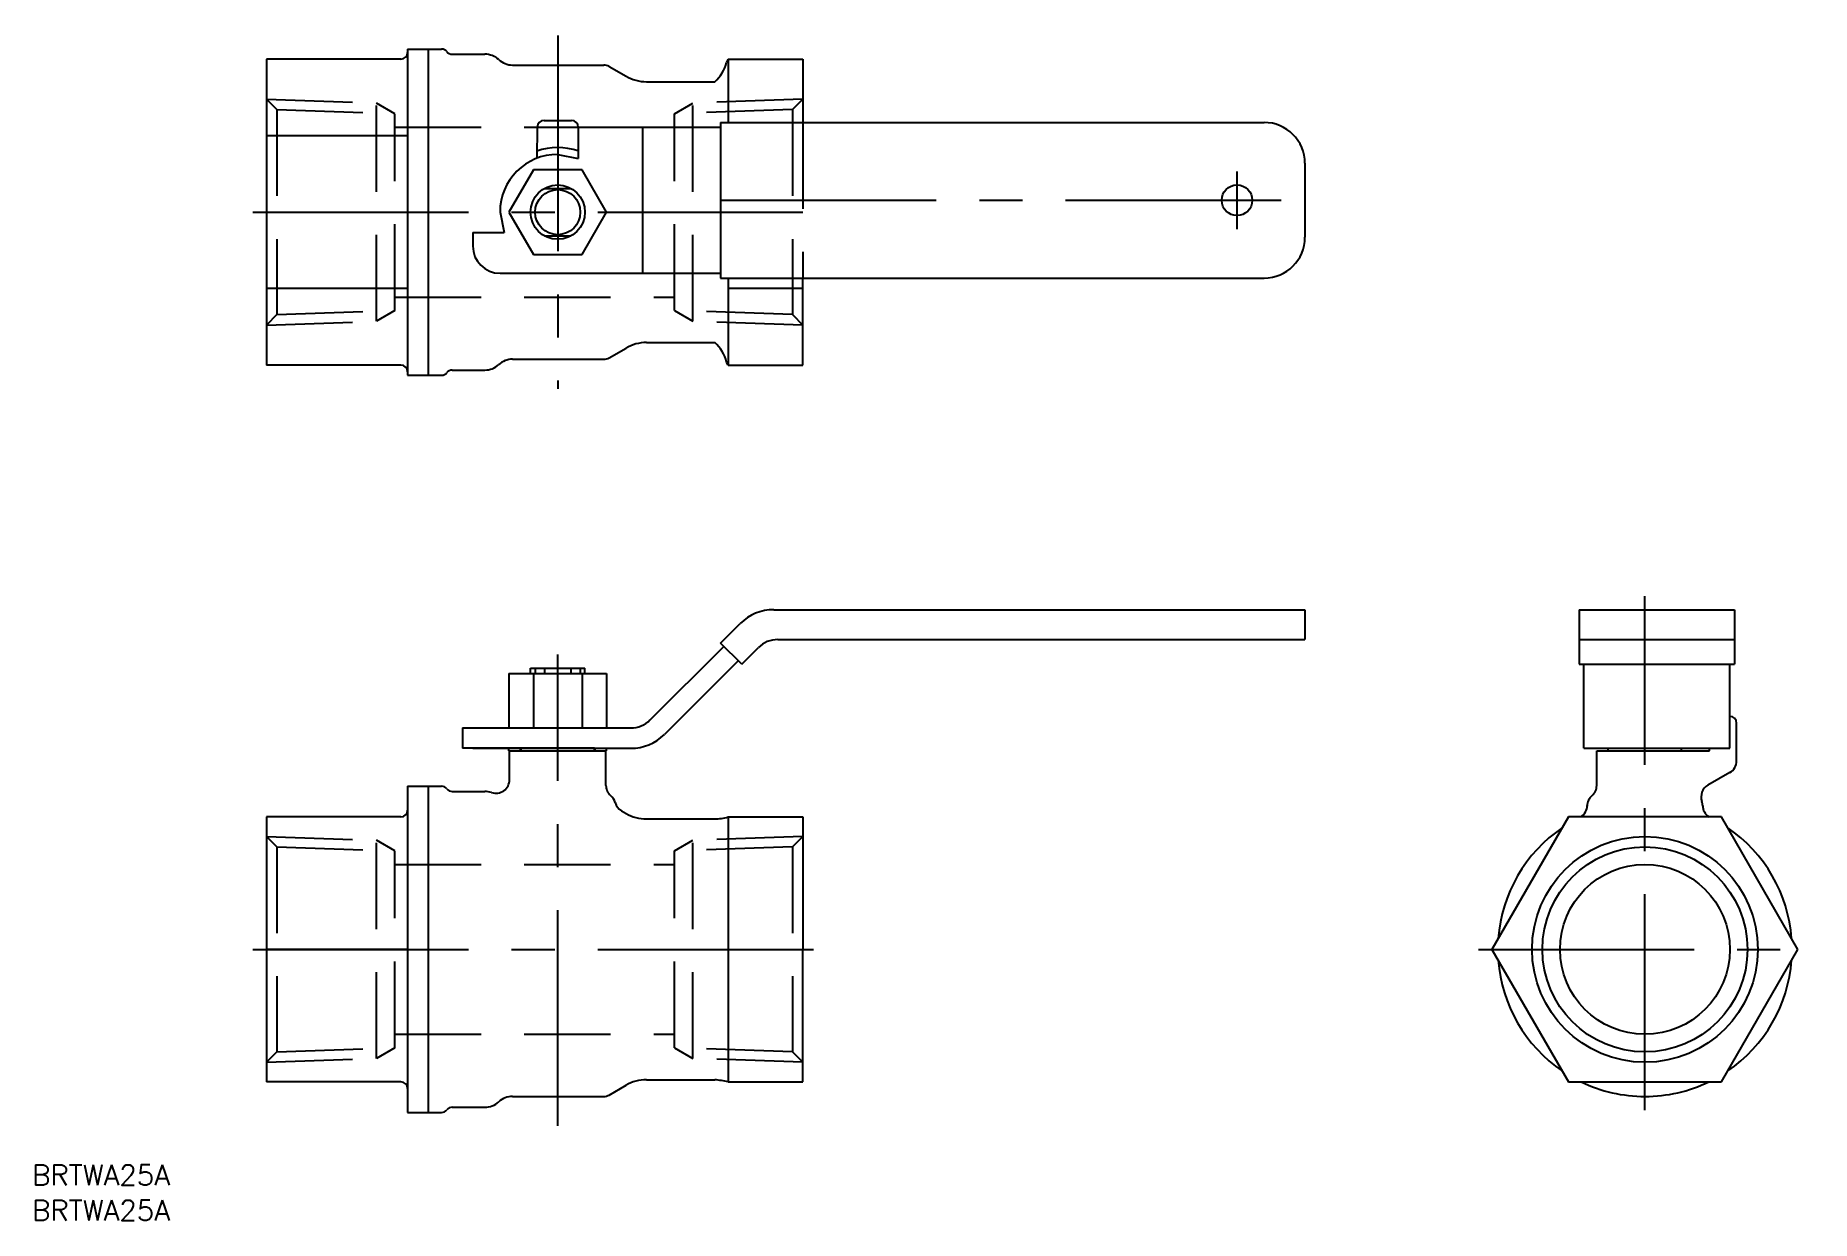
# Model space of a CAD drawing. Extents: x -237 to 25, y -40 to 135.
import ezdxf

# ---------------------------------------------------------------- set-up
doc = ezdxf.new("R2010")
doc.units = 0
doc.linetypes.add('CENTER', pattern=[50.8, 31.75, -6.35, 6.35, -6.35])
doc.linetypes.add('DASHED', pattern=[19.05, 12.7, -6.35])
doc.layers.get('0').update_dxf_attribs({"linetype": 'CONTINUOUS'})
doc.layers.add('CENTER', color=1, linetype='CENTER')
doc.styles.get("Standard").update_dxf_attribs({"font": 'txt.shx', "height": 3, "bigfont": 'bigfont.shx'})

msp = doc.modelspace()

# ---------------------------------------------------------------- linework, layer by layer
at = {"color": 7, "linetype": 'CONTINUOUS'}
for p, q in [((-202.96, 131.04), (-202.96, 86)), ((-183.16, 131.04), (-202.96, 131.04)), ((-182.16, 132.52), (-182.16, 84.52)), ((-182.16, 132.52), (-177.16, 132.52)), ((-179.16, 132.52), (-179.16, 84.52)), ((-175.6, 131.77), (-170.79, 131.77)), ((-134.96, 131.04), (-135.22, 130.59)), ((-134.96, 131.04), (-123.96, 131.04)), ((-134.96, 131.04), (-134.96, 121.72)), ((-123.96, 131.04), (-123.96, 121.72)), ((-166.71, 130.17), (-153.26, 130.17)), ((-152.51, 129.97), (-150.01, 128.52)), ((-147.01, 127.72), (-136.95, 127.72)), ((-163.08, 121.04), (-163.16, 116.44)), ((-162.08, 122.02), (-158.04, 122.02)), ((-157.06, 121.02), (-136.09, 121.02)), ((-157.06, 121.02), (-157.06, 116.42)), ((-147.56, 121.02), (-147.56, 99.52)), ((-136.09, 121.72), (-56.06, 121.72)), ((-136.09, 121.72), (-136.09, 98.82)), ((-202.96, 119.78), (-182.16, 119.78)), ((-160.06, 117.02), (-157.06, 116.42)), ((-50.06, 115.72), (-50.06, 104.82)), ((-163.65, 114.75), (-167.25, 108.52)), ((-156.46, 114.75), (-163.65, 114.75)), ((-152.87, 108.52), (-156.46, 114.75)), ((-162, 112.02), (-158.12, 112.02)), ((-168.56, 108.52), (-167.96, 105.52)), ((-167.25, 108.52), (-163.65, 102.29)), ((-156.46, 102.29), (-152.87, 108.52)), ((-172.56, 105.52), (-167.96, 105.52)), ((-172.56, 105.52), (-172.56, 103.52)), ((-162, 105.02), (-158.12, 105.02)), ((-163.65, 102.29), (-156.46, 102.29)), ((-168.56, 99.52), (-136.09, 99.52)), ((-182.16, 97.26), (-202.96, 97.26)), ((-136.09, 98.82), (-56.06, 98.82)), ((-134.96, 98.82), (-134.96, 86)), ((-123.96, 97.26), (-134.96, 97.26)), ((-123.96, 86), (-123.96, 98.82)), ((-147.01, 89.32), (-136.95, 89.32)), ((-166.71, 86.87), (-153.26, 86.87)), ((-152.51, 87.07), (-150.01, 88.52)), ((-134.96, 86), (-135.22, 86.45)), ((-183.16, 86), (-202.96, 86)), ((-182.16, 84.52), (-177.16, 84.52)), ((-175.6, 85.27), (-170.79, 85.27)), ((-134.96, 86), (-123.96, 86)), ((-128.26, 50), (-50.06, 50)), ((-50.06, 50), (-50.06, 45.6)), ((-9.7, 50), (13.2, 50)), ((-9.7, 50), (-9.7, 41.97)), ((13.2, 50), (13.2, 41.97)), ((-136.09, 45.08), (-133.2, 47.96)), ((-146.48, 33.76), (-135.6, 44.59)), ((-132.98, 41.97), (-136.09, 45.08)), ((-127.68, 45.6), (-50.06, 45.6)), ((-9.7, 45.6), (13.2, 45.6)), ((-144.31, 31.69), (-133.48, 42.47)), ((-132.98, 41.97), (-130.5, 44.44)), ((-9.7, 41.97), (13.2, 41.97)), ((-9, 29.6), (-9, 41.97)), ((12.5, 29.6), (12.5, 41.97)), ((-167.25, 40.6), (-152.87, 40.6)), ((-167.25, 40.6), (-167.25, 32.6)), ((-164.06, 41.4), (-156.06, 41.4)), ((-164.06, 40.6), (-164.06, 41.4)), ((-163.65, 40.6), (-163.65, 32.6)), ((-162, 41.4), (-162, 40.6)), ((-158.12, 41.4), (-158.12, 40.6)), ((-156.46, 40.6), (-156.46, 32.6)), ((-156.06, 40.6), (-156.06, 41.4)), ((-152.87, 40.6), (-152.87, 32.6)), ((-174.06, 32.6), (-160.06, 32.6)), ((-174.06, 32.6), (-174.06, 29.6)), ((-160.06, 32.6), (-149.3, 32.6)), ((13.5, 27.75), (13.5, 33.3)), ((-154.66, 29.6), (-174.06, 29.6)), ((-172.56, 29.6), (-149.22, 29.6)), ((-167.26, 29.2), (-167.26, 29.6)), ((-167.26, 29.2), (-152.86, 29.2)), ((-167.16, 24.98), (-167.16, 29.2)), ((-165.56, 29.2), (-165.56, 29.6)), ((-165.46, 29.2), (-165.46, 29.6)), ((-154.66, 29.6), (-149.22, 29.6)), ((-154.66, 29.2), (-154.66, 29.6)), ((-154.56, 29.2), (-154.56, 29.6)), ((-152.96, 24.14), (-152.96, 29.2)), ((-152.86, 29.2), (-152.86, 29.6)), ((-9, 29.6), (12.5, 29.6)), ((-7.1, 24.14), (-7.1, 29.2)), ((-7.1, 29.2), (9.5, 29.2)), ((-5.4, 29.2), (-5.4, 29.6)), ((5.4, 29.2), (5.4, 29.6)), ((9.5, 29.2), (9.5, 29.6)), ((-182.16, 24), (-182.16, -24)), ((-182.16, 24), (-177.16, 24)), ((-179.16, 24), (-179.16, -24)), ((12.5, 26.02), (9.27, 24.16)), ((-175.6, 23.25), (-170.79, 23.25)), ((8.5, 21.19), (8.5, 21.1)), ((-202.96, 19.5), (-202.96, -19.5)), ((-183.16, 19.5), (-202.96, 19.5)), ((-150.69, 20.4), (-150.01, 20)), ((-147.01, 19.2), (-136.95, 19.2)), ((-134.96, 19.5), (-123.96, 19.5)), ((-134.96, 19.5), (-134.96, -19.5)), ((-123.96, 19.5), (-123.96, 0)), ((-11.26, 19.5), (-22.52, 0)), ((11.26, 19.5), (-11.26, 19.5)), ((22.52, 0), (11.26, 19.5)), ((-182.16, 0), (-202.96, 0)), ((-134.96, 0), (-123.96, 0)), ((-123.96, -19.5), (-123.96, 0)), ((-22.52, 0), (-11.26, -19.5)), ((11.26, -19.5), (22.52, 0)), ((-183.16, -19.5), (-202.96, -19.5)), ((-152.51, -21.45), (-150.01, -20)), ((-147.01, -19.2), (-136.95, -19.2)), ((-134.96, -19.5), (-123.96, -19.5)), ((-11.26, -19.5), (11.26, -19.5)), ((-175.6, -23.25), (-170.79, -23.25)), ((-166.71, -21.65), (-153.26, -21.65)), ((-182.16, -24), (-177.16, -24))]:
    msp.add_line(p, q, dxfattribs=at)
at = {"color": 3, "linetype": 'DASHED'}
for p, q in [((-202.96, 125.14), (-186.76, 124.58)), ((-202.96, 125.14), (-201.43, 123.61)), ((-201.43, 123.61), (-201.43, 93.43)), ((-201.43, 123.61), (-184.03, 123)), ((-186.76, 92.46), (-186.76, 124.58)), ((-184.03, 123), (-186.76, 124.58)), ((-184.03, 94.04), (-184.03, 123)), ((-142.89, 123), (-140.16, 124.58)), ((-125.49, 123.61), (-142.89, 123)), ((-142.89, 94.04), (-142.89, 123)), ((-123.96, 125.14), (-140.16, 124.58)), ((-140.16, 92.46), (-140.16, 124.58)), ((-123.96, 125.14), (-125.49, 123.61)), ((-125.49, 123.61), (-125.49, 93.43)), ((-184.03, 121.02), (-142.89, 121.02)), ((-123.96, 121.72), (-123.96, 98.82)), ((-184.03, 96.02), (-142.89, 96.02)), ((-201.43, 93.43), (-202.96, 91.9)), ((-202.96, 91.9), (-186.76, 92.46)), ((-201.43, 93.43), (-184.03, 94.04)), ((-184.03, 94.04), (-186.76, 92.46)), ((-125.49, 93.43), (-142.89, 94.04)), ((-142.89, 94.04), (-140.16, 92.46)), ((-123.96, 91.9), (-140.16, 92.46)), ((-125.49, 93.43), (-123.96, 91.9)), ((-202.96, 16.62), (-201.43, 15.09)), ((-202.96, 16.62), (-186.76, 16.06)), ((-186.76, -16.06), (-186.76, 16.06)), ((-184.03, 14.48), (-186.76, 16.06)), ((-142.89, 14.48), (-140.16, 16.06)), ((-123.96, 16.62), (-140.16, 16.06)), ((-140.16, -16.06), (-140.16, 16.06)), ((-123.96, 16.62), (-125.49, 15.09)), ((-201.43, 15.09), (-201.43, -15.09)), ((-201.43, 15.09), (-184.03, 14.48)), ((-184.03, -14.48), (-184.03, 14.48)), ((-125.49, 15.09), (-142.89, 14.48)), ((-142.89, -14.48), (-142.89, 14.48)), ((-125.49, 15.09), (-125.49, -15.09)), ((-184.03, 12.5), (-142.89, 12.5)), ((-184.03, -12.5), (-142.89, -12.5)), ((-201.43, -15.09), (-202.96, -16.62)), ((-201.43, -15.09), (-184.03, -14.48)), ((-184.03, -14.48), (-186.76, -16.06)), ((-125.49, -15.09), (-142.89, -14.48)), ((-142.89, -14.48), (-140.16, -16.06)), ((-125.49, -15.09), (-123.96, -16.62)), ((-202.96, -16.62), (-186.76, -16.06)), ((-123.96, -16.62), (-140.16, -16.06))]:
    msp.add_line(p, q, dxfattribs=at)
at = {"color": 3, "linetype": 'CONTINUOUS'}
for p, q in [((-163.38, 41.4), (-163.38, 40.6)), ((-156.74, 41.4), (-156.74, 40.6))]:
    msp.add_line(p, q, dxfattribs=at)
at = {"color": 7, "linetype": 'CONTINUOUS'}
for centre, radius in [((-160.06, 108.52), 4), ((-60.06, 110.27), 2.25), ((0, 0), 15.09), ((0, 0), 12.5)]:
    msp.add_circle(centre, radius, dxfattribs=at)
at = {"color": 3, "linetype": 'CONTINUOUS'}
for centre, radius in [((-160.06, 108.52), 3.32), ((0, 0), 16.62)]:
    msp.add_circle(centre, radius, dxfattribs=at)
at = {"color": 7, "linetype": 'CONTINUOUS'}
for centre, radius, start, end in [((-183.16, 132.04), 1, 270, 0), ((-177.16, 131.52), 1, 38.6822, 90), ((-175.6, 132.77), 1, 218.6822, 270), ((-170.79, 128.77), 3, 47.1666, 90), ((-166.71, 133.17), 3, 227.1666, 270), ((-153.26, 128.67), 1.5, 60, 90), ((-147.01, 133.72), 6, 240, 270), ((-140.45, 131.79), 5.37, 310.6785, 347.0404), ((-162.08, 121.02), 1, 90, 179), ((-158.04, 121.02), 1, 1, 90), ((-56.06, 115.72), 6, 0, 90), ((-160.06, 108.52), 9.5, 71.5915, 108.9099), ((-160.06, 108.52), 8.5, 90, 180), ((-56.06, 104.82), 6, 270, 0), ((-168.56, 103.52), 4, 180, 270), ((-147.01, 83.32), 6, 90, 120), ((-140.45, 85.25), 5.37, 12.9596, 49.3215), ((-166.71, 83.87), 3, 90, 132.8334), ((-153.26, 88.37), 1.5, 270, 300), ((-183.16, 85), 1, 360, 90), ((-177.16, 85.52), 1, 270, 321.3178), ((-175.6, 84.27), 1, 90, 141.3178), ((-170.79, 88.27), 3, 270, 312.8334), ((-128.26, 43), 7, 90, 134.8435), ((-127.68, 41.6), 4, 90, 134.8435), ((12.5, 33.3), 1, 0, 90), ((-149.3, 36.6), 4, 270, 314.8435), ((-149.3, 36.6), 7, 270, 314.8435), ((11.5, 27.75), 2, 300, 0), ((-177.16, 23), 1, 38.6822, 90), ((-175.6, 24.25), 1, 218.6822, 270), ((-169.16, 24.98), 2, 250.949, 0), ((-150.96, 24.14), 2, 180, 229.4584), ((-9.1, 24.14), 2, 310.5416, 0), ((10.27, 22.43), 2, 120, 199.3846), ((-170.79, 20.25), 3, 70.949, 90), ((-153.56, 21.1), 2, 14.9572, 49.4584), ((-149.69, 22.13), 2, 194.9572, 240), ((-10.5, 21.19), 2, 302.2567, 0), ((-6.5, 21.1), 2, 130.5416, 180), ((6.5, 21.1), 2, 0, 19.3846), ((10.5, 21.19), 2, 180, 237.7433), ((-183.16, 20.5), 1, 270, 0), ((-147.01, 25.2), 6, 240, 270), ((-136.9, 25.66), 6.46, 269.5897, 287.5405), ((0, 0), 21.65, 124.2493, 175.7507), ((0, 0), 21.65, 4.2493, 55.7507), ((0, 0), 21.65, 184.2493, 235.7507), ((0, 0), 21.65, 304.2493, 355.7507), ((-183.16, -20.5), 1, 360, 90), ((-147.01, -25.2), 6, 90, 120), ((-138.49, -36.15), 17.02, 78.0428, 84.827), ((0, 0), 21.65, 244.2493, 270), ((0, 0), 21.65, 270, 295.7507), ((-175.6, -24.25), 1, 90, 141.3178), ((-170.79, -20.25), 3, 270, 312.8334), ((-166.71, -24.65), 3, 90, 132.8334), ((-153.26, -20.15), 1.5, 270, 300), ((-177.16, -23), 1, 270, 321.3178)]:
    msp.add_arc(centre, radius, start, end, dxfattribs=at)
at = {"layer": 'CENTER', "color": 1, "linetype": 'CENTER'}
for p, q in [((-160.06, 134.52), (-160.06, 82.52)), ((-60.06, 114.52), (-60.06, 106.02)), ((-136.09, 110.27), (-48.06, 110.27)), ((-204.96, 108.52), (-123.96, 108.52)), ((0, -23.65), (0, 52)), ((-160.06, -26), (-160.06, 43.4)), ((-204.96, 0), (-121.96, 0)), ((-24.52, 0), (24.52, 0))]:
    msp.add_line(p, q, dxfattribs=at)

# ---------------------------------------------------------------- texts
at = {"color": 7, "linetype": 'CONTINUOUS'}
for p in [(-237.46, -34.73), (-237.46, -39.91)]:
    msp.add_text('BRTWA25A', height=3, dxfattribs=at).set_placement(p)

doc.saveas('drawing.dxf')
